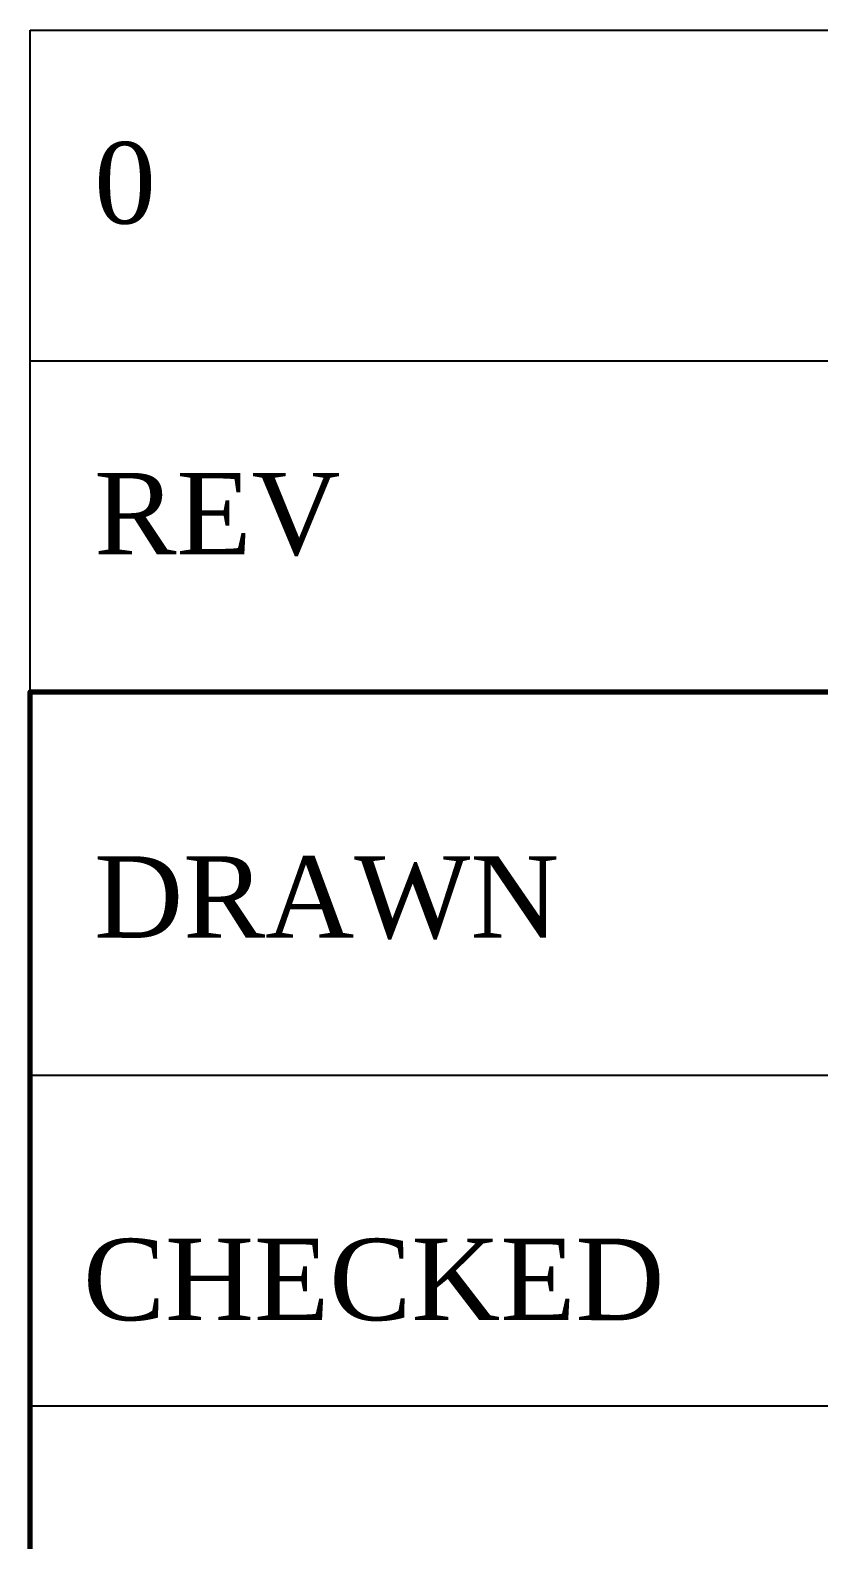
# Model space of a CAD drawing. Header units: inches. Extents: x 36 to 5114, y 9 to 306.
# Drawn here: x 267.86 to 288.47, y 67.14 to 106.62 of the extents above; entities that cross this region are included whole.
import ezdxf

# ---------------------------------------------------------------- set-up
doc = ezdxf.new("R2010")
doc.units = ezdxf.units.IN
doc.header["$MEASUREMENT"] = 0
doc.layers.add('DIM', color=1, linetype='Continuous', lineweight=25)
doc.layers.add('HEL-070', color=4, linetype='Continuous', lineweight=70)
doc.styles.add('style5', font='romantic.ttf', dxfattribs={"height": 65})

msp = doc.modelspace()

# ---------------------------------------------------------------- linework, layer by layer
at = {"color": 1, "linetype": 'Continuous', "lineweight": -3}
for p, q in [((267.857, 89.32), (267.857, 106.621)), ((267.857, 106.621), (433.286, 106.621)), ((267.857, 97.971), (433.286, 97.971))]:
    msp.add_line(p, q, dxfattribs=at)
at = {"color": 3, "linetype": 'Continuous', "lineweight": -3}
for p, q in [((267.857, 79.294), (318.039, 79.294)), ((267.857, 70.644), (318.039, 70.644))]:
    msp.add_line(p, q, dxfattribs=at)
at = {"layer": 'DIM'}
msp.add_line((433.286, 89.32), (267.857, 89.32), dxfattribs=at)
at = {"layer": 'HEL-070'}
msp.add_lwpolyline([(433.286, 31.337), (267.857, 31.337), (267.857, 89.32), (433.286, 89.32)], close=True, dxfattribs=at)

# ---------------------------------------------------------------- texts
at = {"color": 1, "lineweight": -2, "ltscale": 0.8, "style": 'style5'}
for s, height, p in [('0', 2.13, (269.532, 101.563)), ('REV', 2.1302, (269.532, 92.912)), ('DRAWN', 2.1302, (269.532, 82.886)), ('CHECKED', 2.1302, (269.239, 72.884))]:
    msp.add_text(s, height=height, dxfattribs=at).set_placement(p)

doc.saveas('drawing.dxf')
